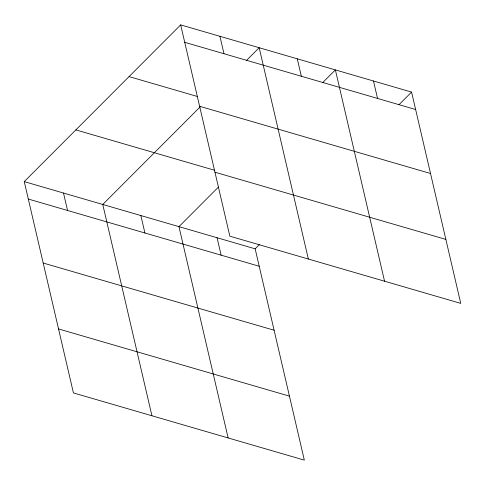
<?xml version="1.0" encoding="UTF-8"?>
<svg xmlns="http://www.w3.org/2000/svg" width="485" height="485" viewBox="0 0 485 485"><rect width="100%" height="100%" fill="white"/><g stroke="black" fill="none" stroke-linecap="round" stroke-linejoin="round"><path stroke-width="0.73" d="M259.372 244.598L255.158 248.823L304.331 460.12L73.423 392.917L24.25 181.614L180.669 24.88L411.577 92.083L460.75 303.386L229.841 236.177L180.669 24.88M200.117 106.912L102.759 204.464L151.932 415.766M246.538 60.395L259.178 47.73L308.351 259.026M218.462 187.058L178.959 226.64L228.132 437.943M322.737 82.571L335.377 69.907L384.55 281.209M398.937 104.748L411.577 92.083M184.724 42.31L415.633 109.513M129.052 76.6L197.383 96.491M199.614 106.288L430.522 173.491M75.866 129.895L214.764 170.314M214.952 172.205L445.861 239.408M24.25 181.614L255.158 248.823M28.306 199.05L259.214 266.253M43.195 263.028L274.104 330.23M58.533 328.939L289.442 396.142M373.48 80.995L377.536 98.425M297.281 58.818L301.337 76.248M219.923 36.302L223.979 53.738M217.056 237.729L221.118 255.165M140.856 215.552L144.918 232.988M63.505 193.042L67.56 210.472"/></g></svg>
